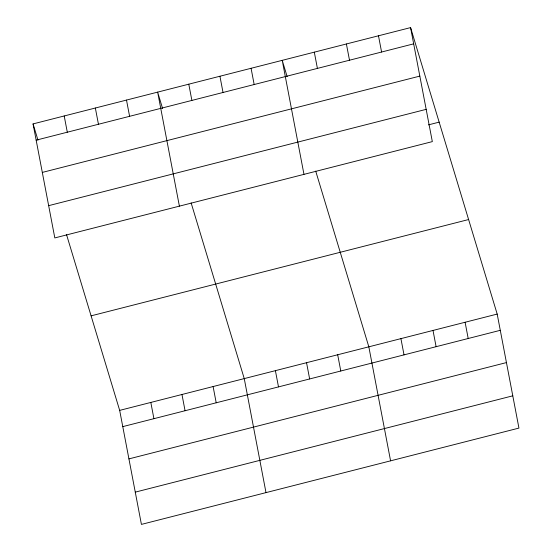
<?xml version="1.0" encoding="UTF-8"?>
<svg xmlns="http://www.w3.org/2000/svg" width="552" height="552" viewBox="0 0 552 552"><rect width="100%" height="100%" fill="white"/><g stroke="black" fill="none" stroke-linecap="round" stroke-linejoin="round"><path stroke-width="0.83" d="M410.578 27.6L432.326 141.616L54.814 237.926L33.058 123.91L410.578 27.6L497.186 314.074L518.942 428.09L141.422 524.4L119.674 410.384L66.55 234.676M36.156 140.153L413.676 43.843M42.311 172.417L419.83 76.107M48.659 205.661L426.172 109.351M428.462 124.862L439.157 122.137M91.094 315.847L468.607 219.537M119.674 410.384L497.186 314.074M122.772 426.627L500.284 330.317M128.926 458.891L506.439 362.581M135.268 492.136L512.787 395.825M287.15 76.645L282.224 60.347L303.973 174.363M315.709 171.113L368.833 346.822L390.581 460.837M162.571 108.427L157.644 92.129L179.393 206.144M191.13 202.894L244.253 378.603L266.002 492.619M33.058 123.91L37.991 140.208M465.101 322.258L468.199 338.5M378.486 35.783L381.584 52.026M433.009 330.448L436.108 346.69M346.401 43.974L349.499 60.216M400.924 338.631L404.023 354.874M314.309 52.157L317.407 68.4M337.686 354.763L340.784 371.006M251.077 68.289L254.175 84.532M306.546 362.712L309.644 378.955M219.931 76.238L223.029 92.481M275.4 370.654L278.498 386.897M188.784 84.18L191.882 100.423M213.107 386.545L216.205 402.787M126.498 100.071L129.596 116.313M181.967 394.494L185.065 410.736M95.351 108.019L98.449 124.262M150.82 402.436L153.918 418.678M64.204 115.961L67.303 132.204"/></g></svg>
